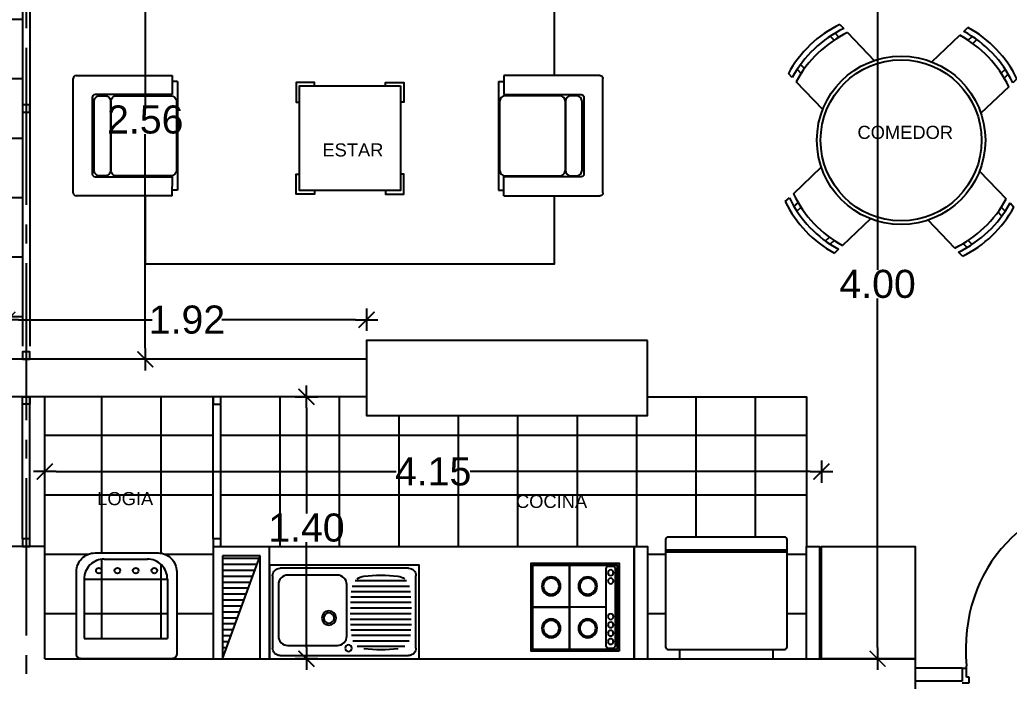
# Model space of a CAD drawing. Header units: millimetres. Extents: x 1217 to 2428, y 234 to 644.
# Drawn here: x 2354.45 to 2359.74, y 544.51 to 548.04 of the extents above; entities that cross this region are included whole.
import ezdxf

# ---------------------------------------------------------------- set-up
doc = ezdxf.new("R2010")
doc.units = ezdxf.units.MM
doc.linetypes.add('ACAD_ISO04W100', pattern=[30, 24, -3, 0, -3])
doc.layers.get('0').update_dxf_attribs({"lineweight": 5})
for name, color, linetype in [('0.1', 251, 'Continuous'), ('0.2', 2, 'Continuous'), ('0.3', 6, 'Continuous'), ('ARTEFACTOS', 4, 'Continuous'), ('COTAS', 252, 'Continuous'), ('COTAS INTERIORES', 3, 'Continuous'), ('Ejes', 8, 'Continuous'), ('Muebles', 8, 'Continuous'), ('MURO', 5, 'Continuous'), ('muros', 7, 'Continuous'), ('PUERTAS', 2, 'Continuous'), ('SHAFT', 3, 'Continuous'), ('Texto', 1, 'Continuous')]:
    doc.layers.add(name, color=color, linetype=linetype)
doc.styles.add('INTERARQ', font='arial.ttf')
doc.styles.get("Standard").update_dxf_attribs({"font": 'arial.ttf'})
doc.dimstyles.new('ESCALA_1-50', dxfattribs={"dimtxt": 0.15, "dimasz": 0.06, "dimexe": 0.18, "dimexo": 0.0625, "dimgap": 0, "dimtad": 0, "dimtih": 1, "dimtoh": 1, "dimzin": 0, "dimdsep": 46, "dimtxsty": 'INTERARQ', "dimblk": 'DIMTICK', "dimcen": 0, "dimse1": 1, "dimse2": 1, "dimclrd": 256, "dimclre": 1, "dimclrt": 2, "dimadec": 0, "dimazin": 0, "dimtfac": 4.5, "dimtofl": 0, "dimtmove": 2, "dimatfit": 3, "dimldrblk": 'DIMTICK', "dimfxl": 1, "dimtolj": 1, "dimtzin": 0, "dimarcsym": 0})

# ---------------------------------------------------------------- blocks, each defined once
blk = doc.blocks.new('mesa centro')
at = {"layer": 'ARTEFACTOS'}
for points in [[(-0.1893, 0), (-0.1893, 0.0182), (-0.2877, 0.0182), (-0.2877, -0.0873), (-0.27, -0.0873)], [(0.1893, 0), (0.1893, 0.0182), (0.2877, 0.0182), (0.2877, -0.0873), (0.27, -0.0873)], [(-0.1893, -0.56), (-0.1893, -0.5782), (-0.2877, -0.5782), (-0.2877, -0.4727), (-0.27, -0.4727)], [(0.1893, -0.56), (0.1893, -0.5782), (0.2877, -0.5782), (0.2877, -0.4727), (0.27, -0.4727)]]:
    blk.add_lwpolyline(points, dxfattribs=at)
blk.add_lwpolyline([(-0.27, 0), (-0.27, -0.56), (0.27, -0.56), (0.27, 0)], close=True, dxfattribs=at)
blk = doc.blocks.new('sillon')
at = {"layer": 'ARTEFACTOS'}
for p, q in [((-0.8112, 0.1216), (-0.2912, 0.4426)), ((-0.2702, 0.4376), (0, 0)), ((-0.3242, 0.3032), (-0.6718, 0.0886)), ((-0.0862, -0.0532), (-0.3031, 0.2982)), ((-0.5461, -0.3371), (-0.8162, 0.1006)), ((-0.6768, 0.0676), (-0.4598, -0.2839)), ((0, 0), (-0.0862, -0.0532)), ((-0.0115, -0.0396), (-0.5055, -0.3445)), ((-0.0115, -0.0396), (-0.026, -0.0161)), ((-0.5461, -0.3371), (-0.4598, -0.2839)), ((-0.5055, -0.3445), (-0.52, -0.321))]:
    blk.add_line(p, q, dxfattribs=at)
for points in [[(-0.6488, 0.0911), (-0.3377, 0.2831, -0.414214), (-0.2956, 0.2731), (-0.2809, 0.2494, -0.414214), (-0.2909, 0.2073), (-0.602, 0.0153, -0.414214), (-0.6441, 0.0252), (-0.6588, 0.0489, -0.414214)], [(-0.6019, 0.015), (-0.2908, 0.2071, -0.414214), (-0.2487, 0.1971), (-0.0964, -0.0496, -0.414214), (-0.1063, -0.0917), (-0.4174, -0.2837, -0.414214), (-0.4596, -0.2738), (-0.6118, -0.0271, -0.414214)]]:
    blk.add_lwpolyline(points, format="xyb", close=True, dxfattribs=at)
for centre, start, end in [((-0.2832, 0.4296), 31.6866, 121.6866), ((-0.3162, 0.2902), 31.6866, 121.6866), ((-0.8032, 0.1086), 121.6866, 211.6866), ((-0.6637, 0.0756), 121.6866, 211.6866)]:
    blk.add_arc(centre, 0.0153, start, end, dxfattribs=at)
blk = doc.blocks.new('com')
at = {"layer": '0.1'}
for p, q in [((-0.3421, 0.6108), (-0.3209, 0.5896)), ((0.3209, 0.5896), (0.3421, 0.6108)), ((-0.3917, 0.5473), (-0.3705, 0.526)), ((-0.3449, 0.5429), (-0.3661, 0.5641)), ((-0.2997, 0.5684), (-0.1541, 0.4228)), ((0.1541, 0.4228), (0.2997, 0.5684)), ((0.3449, 0.5429), (0.3661, 0.5641)), ((0.3917, 0.5473), (0.3705, 0.526)), ((-0.5473, 0.3917), (-0.526, 0.3705)), ((0.5473, 0.3917), (0.526, 0.3705)), ((-0.5896, 0.3209), (-0.6108, 0.3421)), ((-0.5429, 0.3449), (-0.5641, 0.3661)), ((0.5429, 0.3449), (0.5641, 0.3661)), ((0.6108, 0.3421), (0.5896, 0.3209)), ((-0.4228, 0.1541), (-0.5684, 0.2997)), ((0.5684, 0.2997), (0.4228, 0.1541)), ((-0.5684, -0.2997), (-0.4228, -0.1541)), ((0.4228, -0.1541), (0.5684, -0.2997)), ((-0.6108, -0.3421), (-0.5896, -0.3209)), ((-0.5429, -0.3449), (-0.5641, -0.3661)), ((0.5429, -0.3449), (0.5641, -0.3661)), ((0.5896, -0.3209), (0.6108, -0.3421)), ((-0.5473, -0.3917), (-0.526, -0.3705)), ((-0.1541, -0.4228), (-0.2997, -0.5684)), ((0.2997, -0.5684), (0.1541, -0.4228)), ((0.5473, -0.3917), (0.526, -0.3705)), ((-0.3917, -0.5473), (-0.3705, -0.526)), ((0.3917, -0.5473), (0.3705, -0.526)), ((-0.3449, -0.5429), (-0.3661, -0.5641)), ((0.3449, -0.5429), (0.3661, -0.5641)), ((-0.3209, -0.5896), (-0.3421, -0.6108)), ((0.3421, -0.6108), (0.3209, -0.5896))]:
    blk.add_line(p, q, dxfattribs=at)
for radius in [0.45, 0.43]:
    blk.add_circle((0, 0), radius, dxfattribs=at)
for centre, start, end in [((-0.0616, 0.0616), 117.0547, 152.9453), ((-0.0404, 0.0404), 117.0547, 152.9453), ((0.0404, 0.0404), 27.0547, 62.9453), ((0.0616, 0.0616), 27.0547, 62.9453), ((-0.0192, 0.0192), 117.0547, 152.9453), ((0.0192, 0.0192), 27.0547, 62.9453), ((-0.0192, -0.0192), 207.0547, 242.9453), ((0.0192, -0.0192), 297.0547, 332.9453), ((-0.0616, -0.0616), 207.0547, 242.9453), ((-0.0404, -0.0404), 207.0547, 242.9453), ((0.0404, -0.0404), 297.0547, 332.9453), ((0.0616, -0.0616), 297.0547, 332.9453)]:
    blk.add_arc(centre, 0.6167, start, end, dxfattribs=at)
blk = doc.blocks.new('FGFGFGFG')
at = {"layer": 'PUERTAS'}
for p, q in [((381629.7039, 7752655.4584), (381629.6607, 7752655.4584)), ((381629.6607, 7752655.4584), (381629.6608, 7752654.6488)), ((381629.704, 7752654.638), (381629.7039, 7752655.4584)), ((381629.6406, 7752654.638), (381629.6608, 7752654.638)), ((381629.6608, 7752654.6488), (381629.6608, 7752654.5949)), ((381629.6608, 7752654.638), (381629.704, 7752654.638)), ((381630.4704, 7752654.5949), (381630.4704, 7752654.6488)), ((381630.4906, 7752654.638), (381630.4704, 7752654.638)), ((381629.6608, 7752654.5949), (381629.6742, 7752654.5949)), ((381629.6742, 7752654.5949), (381629.6742, 7752654.568)), ((381630.4569, 7752654.5949), (381630.4704, 7752654.5949)), ((381630.4569, 7752654.568), (381630.4569, 7752654.5949)), ((381629.6742, 7752654.568), (381629.6406, 7752654.568)), ((381630.4906, 7752654.568), (381630.4569, 7752654.568))]:
    blk.add_line(p, q, dxfattribs=at)
at = {"layer": 'PUERTAS', "extrusion": (0, 0, -1)}
blk.add_ellipse((381629.5735, 7752654.5673), major_axis=(0.7057, 0.6681), ratio=0.836444, start_param=-0.755704, end_param=0.755704, dxfattribs=at)
blk = doc.blocks.new('LAVPLATO')
at = {"layer": 'ARTEFACTOS'}
for p, q in [((-0.343, -0.017), (0.343, -0.017)), ((-0.383, -0.443), (-0.383, -0.057)), ((0.0458, -0.0965), (0.3462, -0.0965)), ((0.0694, -0.0675), (0.3226, -0.0675)), ((0.383, -0.057), (0.383, -0.443)), ((0.0357, -0.1545), (0.3563, -0.1545)), ((0.0387, -0.1255), (0.3533, -0.1255)), ((0.0338, -0.1835), (0.3582, -0.1835)), ((0.0315, -0.2115), (0.3574, -0.2115)), ((0.0319, -0.2415), (0.3578, -0.2415)), ((0.0323, -0.2715), (0.3582, -0.2715)), ((0.0327, -0.3015), (0.3578, -0.3015)), ((0.0342, -0.3305), (0.3563, -0.3305)), ((0.0342, -0.3305), (0.3563, -0.3305)), ((0.0369, -0.3595), (0.3536, -0.3595)), ((0.0369, -0.3595), (0.3536, -0.3595)), ((0.0416, -0.3885), (0.3489, -0.3885)), ((0.0586, -0.4175), (0.3319, -0.4175)), ((0.343, -0.483), (-0.343, -0.483))]:
    blk.add_line(p, q, dxfattribs=at)
blk.add_lwpolyline([(-0.4, 0), (0.4, 0), (0.4, -0.5), (-0.4, -0.5)], close=True, dxfattribs=at)
blk.add_lwpolyline([(-0.302, -0.0709), (-0.037, -0.0709, -0.414214), (0.013, -0.1209), (0.013, -0.3965, -0.414214), (-0.037, -0.4465), (-0.302, -0.4465, -0.414214), (-0.352, -0.3965), (-0.352, -0.1209, -0.414214)], format="xyb", close=True, dxfattribs=at)
for centre, radius in [((0.023, -0.057), 0.0175), ((-0.082, -0.2175), 0.038), ((-0.082, -0.2175), 0.0275)]:
    blk.add_circle(centre, radius, dxfattribs=at)
for centre, radius, start, end in [((-0.343, -0.057), 0.04, 90, 180), ((0.196, -0.7978), 0.75, 83.0207, 96.9793), ((0.343, -0.057), 0.04, 360, 90), ((-0.343, -0.443), 0.04, 180, 270), ((0.1132, -0.3662), 0.075, 233.5695, 263.0207), ((0.1952, 0.3038), 0.75, 263.0207, 276.9793), ((0.2773, -0.3662), 0.075, 276.9793, 306.4305), ((0.343, -0.443), 0.04, 270, 360)]:
    blk.add_arc(centre, radius, start, end, dxfattribs=at)
blk = doc.blocks.new('REFRI')
at = {"layer": 'ARTEFACTOS'}
for p, q in [((-0.58, -0.325), (-0.58, 0.325)), ((-0.57, -0.325), (-0.57, 0.325))]:
    blk.add_line(p, q, dxfattribs=at)
blk.add_lwpolyline([(-0.6368, 0.325), (-0.0632, 0.325, -0.414214), (-0.05, 0.3118), (-0.05, -0.3118, -0.414214), (-0.0632, -0.325), (-0.6368, -0.325, -0.414214), (-0.65, -0.3118), (-0.65, 0.3118, -0.414214)], format="xyb", close=True, dxfattribs=at)
blk.add_lwpolyline([(-0.05, 0.25), (0, 0.25), (0, -0.25), (-0.05, -0.25)], dxfattribs=at)
blk = doc.blocks.new('Lavadora-01')
at = {"layer": 'ARTEFACTOS'}
for p, q in [((14.96, 75.52), (38.24, 75.52)), ((4.05, 64.69), (49, 64.69)), ((4.05, 64.69), (4.05, 32.76)), ((49, 64.69), (49, 32.76)), ((4.05, 32.76), (49, 32.76))]:
    blk.add_line(p, q, dxfattribs=at)
blk.add_lwpolyline([(51.5, 21.86), (2.5, 21.86, -0.414214), (0, 24.36), (0, 68.86, -0.414214), (10, 78.86), (44, 78.86, -0.414214), (54, 68.86), (54, 24.36, -0.414214)], format="xyb", close=True, dxfattribs=at)
for centre in [(12.06, 69.36), (22.06, 69.36), (31.94, 69.36), (41.94, 69.36)]:
    blk.add_circle(centre, 1.5, dxfattribs=at)
for centre, start, end in [((14.89, 64.69), 89.595, 180), ((38.16, 64.69), 0, 90.405)]:
    blk.add_arc(centre, 10.84, start, end, dxfattribs=at)
blk = doc.blocks.new('encimera')
at = {"layer": 'ARTEFACTOS'}
for p, q in [((-0.2794, -0.225), (-0.2794, 0.225)), ((-0.2794, 0.225), (-0.2794, -0.225)), ((-0.4746, 0), (-0.0841, 0)), ((-0.0841, 0), (-0.2794, 0))]:
    blk.add_line(p, q, dxfattribs=at)
for points in [[(-0.5441, -0.235), (-0.0741, -0.235), (-0.0741, 0.235), (-0.5441, 0.235)], [(-0.5341, -0.225), (-0.0841, -0.225), (-0.0841, 0.225), (-0.5341, 0.225)]]:
    blk.add_lwpolyline(points, close=True, dxfattribs=at)
blk.add_lwpolyline([(-0.5076, -0.22), (-0.4912, -0.22, 0.414214), (-0.4746, -0.2035), (-0.4746, 0.2035, 0.414214), (-0.4912, 0.22), (-0.5076, 0.22, 0.414214), (-0.5241, 0.2035), (-0.5241, -0.2035, 0.414214)], format="xyb", close=True, dxfattribs=at)
for centre, radius in [((-0.4996, 0.1843), 0.0148), ((-0.377, 0.1125), 0.05), ((-0.1818, 0.1125), 0.05), ((-0.4996, 0.1401), 0.0148), ((-0.377, 0.1125), 0.0424), ((-0.1818, 0.1125), 0.0424), ((-0.4996, -0.0499), 0.0148), ((-0.4996, -0.0942), 0.0148), ((-0.377, -0.1125), 0.05), ((-0.377, -0.1125), 0.0424), ((-0.1818, -0.1125), 0.05), ((-0.1818, -0.1125), 0.0424), ((-0.4996, -0.1385), 0.0148), ((-0.4996, -0.1828), 0.0148)]:
    blk.add_circle(centre, radius, dxfattribs=at)
blk = doc.blocks.new('DIMTICK')
at = {"color": 1}
for p, q in [((0, 1), (0, -1)), ((-1, 0), (1, 0))]:
    blk.add_line(p, q, dxfattribs=at)
at = {"color": 3, "const_width": 0.141}
blk.add_lwpolyline([(0.707, 0.707), (-0.707, -0.707)], dxfattribs=at)
blk = doc.blocks.new('*D729')
at = {"layer": 'COTAS', "lineweight": -2, "ltscale": 3, "transparency": 16777216}
for p, q in [((2350.9562, 555.1033), (2350.9562, 538.6798)), ((2350.9562, 522.5893), (2350.9562, 538.5265))]:
    blk.add_line(p, q, dxfattribs=at)
at = {"layer": 'Defpoints', "color": 0, "ltscale": 3, "transparency": 16777216}
for p in [(2350.9562, 555.1633), (2355.3008, 555.1633, 0), (2355.1905, 522.5293, 0)]:
    blk.add_point(p, dxfattribs=at)
at = {"layer": 'COTAS', "lineweight": -2, "ltscale": 3, "transparency": 16777216, "xscale": 0.06, "yscale": 0.06, "zscale": 0.06}
for p, rotation in [((2350.9562, 555.1633), 90), ((2350.9562, 522.5293), 270)]:
    blk.add_blockref('DIMTICK', p, dxfattribs=dict(at, rotation=rotation))
at = {"layer": 'COTAS', "color": 2, "ltscale": 3, "transparency": 16777216, "insert": (2350.9562, 538.6032), "char_height": 0.15, "attachment_point": 5, "style": 'INTERARQ'}
blk.add_mtext('\\A1;32.63', dxfattribs=at)
blk = doc.blocks.new('*D479')
at = {"layer": 'COTAS INTERIORES', "lineweight": -2, "ltscale": 3, "transparency": 16777216}
for p, q in [((2355.1251, 548.7252), (2355.1251, 547.5818)), ((2355.1251, 546.2852), (2355.1251, 547.4286))]:
    blk.add_line(p, q, dxfattribs=at)
at = {"layer": 'Defpoints', "color": 0, "ltscale": 3, "transparency": 16777216}
for p in [(2354.8497, 548.7852, 0), (2355.1251, 548.7852), (2354.8497, 546.2252, 0)]:
    blk.add_point(p, dxfattribs=at)
at = {"layer": 'COTAS INTERIORES', "lineweight": -2, "ltscale": 3, "transparency": 16777216, "xscale": 0.06, "yscale": 0.06, "zscale": 0.06}
for p, rotation in [((2355.1251, 548.7852), 90), ((2355.1251, 546.2252), 270)]:
    blk.add_blockref('DIMTICK', p, dxfattribs=dict(at, rotation=rotation))
at = {"layer": 'COTAS INTERIORES', "color": 2, "ltscale": 3, "transparency": 16777216, "insert": (2355.1251, 547.5052), "char_height": 0.15, "attachment_point": 5, "style": 'INTERARQ'}
blk.add_mtext('\\A1;2.56', dxfattribs=at)
blk = doc.blocks.new('*D484')
at = {"layer": 'COTAS INTERIORES', "lineweight": -2, "ltscale": 3, "transparency": 16777216}
for p, q in [((2355.9862, 545.9652), (2355.9862, 545.4021)), ((2355.9862, 544.6857), (2355.9862, 545.2489))]:
    blk.add_line(p, q, dxfattribs=at)
at = {"layer": 'Defpoints', "color": 0, "ltscale": 3, "transparency": 16777216}
for p in [(2356.1226, 546.0252, 0), (2355.9862, 544.6257), (2356.913, 544.6257, 0)]:
    blk.add_point(p, dxfattribs=at)
at = {"layer": 'COTAS INTERIORES', "lineweight": -2, "ltscale": 3, "transparency": 16777216, "xscale": 0.06, "yscale": 0.06, "zscale": 0.06}
for p, rotation in [((2355.9862, 546.0252), 90), ((2355.9862, 544.6257), 270)]:
    blk.add_blockref('DIMTICK', p, dxfattribs=dict(at, rotation=rotation))
at = {"layer": 'COTAS INTERIORES', "color": 2, "ltscale": 3, "transparency": 16777216, "insert": (2355.9862, 545.3255), "char_height": 0.15, "attachment_point": 5, "style": 'INTERARQ'}
blk.add_mtext('\\A1;1.40', dxfattribs=at)
blk = doc.blocks.new('*D488')
at = {"layer": 'COTAS INTERIORES', "lineweight": -2, "ltscale": 3, "transparency": 16777216}
for p, q in [((2354.4485, 546.4364), (2355.1611, 546.4364)), ((2356.2476, 546.4364), (2355.535, 546.4364))]:
    blk.add_line(p, q, dxfattribs=at)
at = {"layer": 'Defpoints', "color": 0, "ltscale": 3, "transparency": 16777216}
for p in [(2356.3076, 546.4364), (2354.3885, 546.1252, 0), (2356.3076, 546.1252, 0)]:
    blk.add_point(p, dxfattribs=at)
at = {"layer": 'COTAS INTERIORES', "lineweight": -2, "ltscale": 3, "transparency": 16777216, "xscale": 0.06, "yscale": 0.06, "zscale": 0.06, "rotation": 180}
blk.add_blockref('DIMTICK', (2354.3885, 546.4364), dxfattribs=at)
at = {"layer": 'COTAS INTERIORES', "lineweight": -2, "ltscale": 3, "transparency": 16777216, "xscale": 0.06, "yscale": 0.06, "zscale": 0.06}
blk.add_blockref('DIMTICK', (2356.3076, 546.4364), dxfattribs=at)
at = {"layer": 'COTAS INTERIORES', "color": 2, "ltscale": 3, "transparency": 16777216, "insert": (2355.348, 546.4364), "char_height": 0.15, "attachment_point": 5, "style": 'INTERARQ'}
blk.add_mtext('\\A1;1.92', dxfattribs=at)
blk = doc.blocks.new('*D493')
at = {"layer": 'COTAS INTERIORES', "lineweight": -2, "ltscale": 3, "transparency": 16777216}
for p, q in [((2359.0374, 548.5685), (2359.0374, 546.7037)), ((2359.0374, 544.6857), (2359.0374, 546.5505))]:
    blk.add_line(p, q, dxfattribs=at)
at = {"layer": 'Defpoints', "color": 0, "ltscale": 3, "transparency": 16777216}
for p in [(2359.0374, 548.6285, 0), (2359.0374, 544.6257, 0), (2359.0374, 544.6257)]:
    blk.add_point(p, dxfattribs=at)
at = {"layer": 'COTAS INTERIORES', "lineweight": -2, "ltscale": 3, "transparency": 16777216, "xscale": 0.06, "yscale": 0.06, "zscale": 0.06}
for p, rotation in [((2359.0374, 548.6285), 90), ((2359.0374, 544.6257), 270)]:
    blk.add_blockref('DIMTICK', p, dxfattribs=dict(at, rotation=rotation))
at = {"layer": 'COTAS INTERIORES', "color": 2, "ltscale": 3, "transparency": 16777216, "insert": (2359.0374, 546.6271), "char_height": 0.15, "attachment_point": 5, "style": 'INTERARQ'}
blk.add_mtext('\\A1;4.00', dxfattribs=at)
blk = doc.blocks.new('*D498')
at = {"layer": 'COTAS INTERIORES', "lineweight": -2, "ltscale": 3, "transparency": 16777216}
for p, q in [((2354.6485, 545.6253), (2356.4646, 545.6253)), ((2358.6774, 545.6253), (2356.8614, 545.6253))]:
    blk.add_line(p, q, dxfattribs=at)
at = {"layer": 'Defpoints', "color": 0, "ltscale": 3, "transparency": 16777216}
for p in [(2358.7374, 545.6253), (2354.5885, 544.6257, 0), (2358.7374, 544.6257, 0)]:
    blk.add_point(p, dxfattribs=at)
at = {"layer": 'COTAS INTERIORES', "lineweight": -2, "ltscale": 3, "transparency": 16777216, "xscale": 0.06, "yscale": 0.06, "zscale": 0.06, "rotation": 180}
blk.add_blockref('DIMTICK', (2354.5885, 545.6253), dxfattribs=at)
at = {"layer": 'COTAS INTERIORES', "lineweight": -2, "ltscale": 3, "transparency": 16777216, "xscale": 0.06, "yscale": 0.06, "zscale": 0.06}
blk.add_blockref('DIMTICK', (2358.7374, 545.6253), dxfattribs=at)
at = {"layer": 'COTAS INTERIORES', "color": 2, "ltscale": 3, "transparency": 16777216, "insert": (2356.663, 545.6253), "char_height": 0.15, "attachment_point": 5, "style": 'INTERARQ'}
blk.add_mtext('\\A1;4.15', dxfattribs=at)
blk = doc.blocks.new('*D536')
at = {"layer": 'COTAS', "lineweight": -2, "ltscale": 3, "transparency": 16777216}
for p, q in [((2352.389, 548.7968), (2352.389, 547.6176)), ((2352.389, 546.2853), (2352.389, 547.4644))]:
    blk.add_line(p, q, dxfattribs=at)
at = {"layer": 'Defpoints', "color": 0, "ltscale": 3, "transparency": 16777216}
for p in [(2352.389, 548.8568), (2354.5561, 548.8568, 0), (2353.0784, 546.2253)]:
    blk.add_point(p, dxfattribs=at)
at = {"layer": 'COTAS', "lineweight": -2, "ltscale": 3, "transparency": 16777216, "xscale": 0.06, "yscale": 0.06, "zscale": 0.06}
for p, rotation in [((2352.389, 548.8568), 90), ((2352.389, 546.2253), 270)]:
    blk.add_blockref('DIMTICK', p, dxfattribs=dict(at, rotation=rotation))
at = {"layer": 'COTAS', "color": 2, "ltscale": 3, "transparency": 16777216, "insert": (2352.389, 547.541), "char_height": 0.15, "attachment_point": 5, "style": 'INTERARQ'}
blk.add_mtext('\\A1;2.63', dxfattribs=at)

msp = doc.modelspace()

# ---------------------------------------------------------------- hatches: boundary and pattern name
at = {"layer": '0.1'}
h = msp.add_hatch(dxfattribs=at)
h.set_pattern_fill('NET', color=256, scale=0.099999, angle=-270, style=0)
h.set_pattern_definition([(90, (807.40967, -286.0244), (-0.31749764, 2e-16), []), (180, (807.40967, -286.0244), (-2e-16, -0.31749764), [])])
h.paths.add_polyline_path([(2354.46847, 551.28083), (2353.68688, 551.28081), (2353.07842, 550.68081), (2353.07842, 546.22527), (2354.46847, 546.22527)])
h = msp.add_hatch(dxfattribs=at)
h.set_pattern_fill('NET', color=256, scale=0.099999, angle=-270, style=0)
h.set_pattern_definition([(90, (807.40966, -286.0244), (-0.31749764, 2e-16), []), (180, (807.40966, -286.0244), (-2e-16, -0.31749764), [])])
h.paths.add_polyline_path([(2358.65683, 546.02528), (2357.80759, 546.02528), (2357.80759, 545.92528), (2356.3076, 545.92528), (2356.3076, 546.02528), (2355.52845, 546.02528), (2355.52845, 545.26543), (2355.52845, 545.22545), (2355.78836, 545.2256), (2357.73752, 545.22543), (2357.80752, 545.22542), (2357.80752, 544.62573), (2357.97941, 544.62574), (2357.97941, 544.67574), (2357.91757, 544.67574, -0.4142136), (2357.90441, 544.6889), (2357.90441, 545.26257, -0.4142136), (2357.91757, 545.27573), (2358.54124, 545.27573, -0.4142136), (2358.5544, 545.26257), (2358.5544, 544.6889, -0.4142136), (2358.54124, 544.67574), (2358.4794, 544.67574), (2358.4794, 544.62574), (2358.65683, 544.62574), (2358.65683, 545.22534)])
h.paths.add_polyline_path([(2355.48844, 545.98527), (2355.48844, 546.02528), (2354.58845, 546.02528), (2354.58846, 545.22543), (2354.58847, 545.22543), (2354.58847, 544.62573), (2355.48845, 544.62573), (2355.48845, 545.22543), (2355.48845, 545.26543), (2355.48845, 545.98527)])
h.paths.add_polyline_path([(2355.19385, 545.19079, -0.4142136), (2355.29298, 545.09166), (2355.29298, 544.65053, -0.4142136), (2355.26819, 544.62575), (2354.78246, 544.62575, -0.4142136), (2354.75768, 544.65053), (2354.75768, 545.09166, -0.4142136), (2354.85681, 545.19079)], flags=16)
h.paths.add_polyline_path([(2355.24341, 545.05029), (2355.24341, 544.73384), (2354.79783, 544.73384), (2354.79783, 545.05029, -0.4142136), (2354.90524, 545.1577), (2355.136, 545.1577, -0.4142102)], flags=0)
h.paths.add_polyline_path([(2355.08915, 545.09661, -1), (2355.05941, 545.09661, -1)], flags=0)
h.paths.add_polyline_path([(2354.99124, 545.09661, -1), (2354.9615, 545.09661, -1)], flags=0)
h.paths.add_polyline_path([(2355.18828, 545.09661, -1), (2355.15854, 545.09661, -1)], flags=0)
h.paths.add_polyline_path([(2354.89211, 545.09661, -1), (2354.86237, 545.09661, -1)], flags=0)
at = {"layer": 'SHAFT', "linetype": 'ByBlock'}
h = msp.add_hatch(dxfattribs=at)
h.set_pattern_fill('ANSI31', color=256, scale=0.01, angle=-405, style=0)
h.set_pattern_definition([(180, (7755639.19671, -380999.462592), (-6e-17, -0.03174976629765), [])])
h.paths.add_polyline_path([(2355.73836, 545.1756), (2355.53845, 544.62578), (2355.53845, 544.97481), (2355.53845, 545.17543)])

# ---------------------------------------------------------------- linework, layer by layer
at = {"layer": '0.1', "elevation": 0}
for points in [[(2354.46846, 548.74528), (2354.46846, 546.29527)], [(2354.50846, 548.74528), (2354.50846, 546.29527)], [(2354.46846, 545.26543), (2354.46847, 546.02528)], [(2354.50846, 545.26543), (2354.50847, 546.02528)], [(2354.58846, 545.22543), (2354.58845, 546.02528)], [(2355.48845, 545.26543), (2355.48845, 546.02528)], [(2355.52845, 545.26543), (2355.52845, 546.02528)], [(2357.80759, 546.02528), (2358.65683, 546.02528), (2358.65683, 545.22534)], [(2358.73745, 544.62574), (2358.73745, 545.22534), (2359.23744, 545.22534), (2359.23744, 544.62574), (2358.73745, 544.62574)]]:
    msp.add_lwpolyline(points, dxfattribs=at)
at = {"layer": '0.2', "elevation": 0}
for points in [[(2354.46846, 547.54528), (2354.50846, 547.54528), (2354.50846, 547.58527), (2354.46846, 547.58527), (2354.46846, 547.54528)], [(2354.46846, 546.22527), (2354.50846, 546.22527), (2354.50846, 546.26527), (2354.46846, 546.26527), (2354.46846, 546.22527)], [(2354.46846, 546.02527), (2354.50846, 546.02527), (2354.50846, 545.98527), (2354.46846, 545.98527), (2354.46846, 546.02527)], [(2355.48844, 545.98527), (2355.52844, 545.98527), (2355.52844, 546.02527), (2355.48844, 546.02527), (2355.48844, 545.98527)], [(2354.46846, 545.22543), (2354.50846, 545.22543), (2354.50846, 545.26543), (2354.46846, 545.26543), (2354.46846, 545.22543)], [(2355.48845, 545.22543), (2355.52845, 545.22543), (2355.52845, 545.26543), (2355.48845, 545.26543), (2355.48845, 545.22543)]]:
    msp.add_lwpolyline(points, dxfattribs=at)
at = {"layer": '0.3'}
for p, q in [((2355.48845, 545.22543, 0), (2355.48845, 544.62578, 0)), ((2355.53845, 545.17543, 0), (2355.53845, 544.62578, 0)), ((2355.73836, 544.62578, 0), (2355.73836, 545.1756, 0)), ((2355.78836, 544.62575, 0), (2355.78836, 545.2256, 0)), ((2359.48936, 544.57574, 0), (2359.23744, 544.57574, 0)), ((2359.48936, 544.50574, 0), (2359.23744, 544.50574, 0))]:
    msp.add_line(p, q, dxfattribs=at)
at = {"layer": '0.3', "elevation": 0}
for points in [[(2355.48845, 545.22543), (2355.78836, 545.2256)], [(2355.73836, 545.1756), (2355.53845, 545.1756)], [(2357.73752, 544.62577), (2357.73752, 545.22543), (2357.80752, 545.22542), (2357.80752, 544.62574)], [(2358.65683, 544.62577), (2358.65683, 545.22534), (2358.72683, 545.22534), (2358.72683, 544.62574)], [(2359.48936, 544.57574), (2359.48936, 544.50574)]]:
    msp.add_lwpolyline(points, dxfattribs=at)
at = {"layer": 'ARTEFACTOS', "elevation": 0}
for points in [[(2355.32065, 548.38422), (2355.12513, 548.38422), (2355.12513, 547.74034)], [(2357.31086, 547.74034), (2357.31086, 548.38422), (2357.12265, 548.38422)], [(2355.12513, 547.09864), (2355.12513, 546.73587), (2357.31086, 546.73587), (2357.31086, 547.09864)], [(2357.80759, 546.32528), (2356.3076, 546.32528), (2356.3076, 545.92528), (2357.80759, 545.92528), (2357.80759, 546.32528)], [(2355.78836, 545.2256), (2357.73752, 545.22543), (2357.73752, 544.62577)]]:
    msp.add_lwpolyline(points, dxfattribs=at)
at = {"layer": 'Ejes', "linetype": 'ACAD_ISO04W100', "ltscale": 0.035, "elevation": 0}
msp.add_lwpolyline([(2354.48848, 558.23948), (2354.48848, 520.03979)], dxfattribs=at)
msp.add_lwpolyline([(2354.48848, 558.23948), (2354.48848, 520.03979)], dxfattribs=at)
at = {"layer": 'muros'}
for p, q in [((2354.58847, 545.22543, 0), (2354.38847, 545.22543, 0)), ((2354.58847, 544.62574, 0), (2354.58847, 545.22543, 0))]:
    msp.add_line(p, q, dxfattribs=at)
at = {"layer": 'muros', "elevation": 0}
for points in [[(2356.3076, 546.22528), (2354.38848, 546.22527)], [(2356.3076, 546.22528), (2356.3076, 546.02528)], [(2356.3076, 546.02528), (2354.38848, 546.02527)], [(2354.58847, 544.62573), (2359.23744, 544.62574), (2359.23747, 542.62488)]]:
    msp.add_lwpolyline(points, dxfattribs=at)
at = {"layer": 'SHAFT', "linetype": 'ByBlock', "elevation": 0}
msp.add_lwpolyline([(2355.53845, 544.62578), (2355.73836, 545.1756)], dxfattribs=at)

# ---------------------------------------------------------------- block references
at = {"layer": 'ARTEFACTOS'}
for p, xscale, yscale, zscale, rotation in [((2355.26964, 547.74034, 0), 0.9999925657630353, 0.9999925657630353, 0.9999925657630353, 58.31338009627373), ((2357.04034, 547.74034, 0), -0.9999925657630349, 0.9999925657630349, 0.9999925657630349, 301.6866199037265)]:
    msp.add_blockref('sillon', p, dxfattribs=dict(at, xscale=xscale, yscale=yscale, zscale=zscale, rotation=rotation))
at = {"layer": 'ARTEFACTOS', "xscale": -0.9999925657630349, "yscale": 0.9999925657630349, "zscale": 0.9999925657630349}
for name, p in [('mesa centro', (2356.21873, 547.68633, 0)), ('encimera', (2357.1119, 544.90075, 0))]:
    msp.add_blockref(name, p, dxfattribs=at)
at = {"layer": 'Muebles', "xscale": -0.9999925657630349, "yscale": 0.9999925657630349, "zscale": 0.9999925657630349}
for name, p, rotation in [('REFRI', (2358.22941, 544.62574, 0), 90), ('LAVPLATO', (2356.18836, 544.62575, 0), 180)]:
    msp.add_blockref(name, p, dxfattribs=dict(at, rotation=rotation))
at = {"layer": 'Muebles', "xscale": 0.009912911479147614, "yscale": 0.009912911479147614, "zscale": 0.009912911479147614}
msp.add_blockref('Lavadora-01', (2354.75768, 544.40906, 0), dxfattribs=at)
at = {"layer": 'MURO', "xscale": 0.9999925657630349, "yscale": 0.9999925657630349, "zscale": 0.9999925657630349, "rotation": 88.64348570313966}
msp.add_blockref('com', (2359.16315, 547.39505, 0), dxfattribs=at)
at = {"layer": 'PUERTAS', "xscale": -1.117638750408717, "yscale": 1.117638750408717, "zscale": 1.117638750408717}
msp.add_blockref('FGFGFGFG', (428884.51398, -8664122.66624, 0), dxfattribs=at)

# ---------------------------------------------------------------- texts
at = {"layer": 'Texto', "char_height": 0.069999, "width": 0.4782868, "attachment_point": 5}
for s, insert in [('COMEDOR', (2359.18516, 547.437, 0)), ('ESTAR', (2356.23431, 547.34303, 0)), ('LOGIA', (2355.01796, 545.48059, 0)), ('COCINA', (2357.29568, 545.46571, 0))]:
    msp.add_mtext(s, dxfattribs=dict(at, insert=insert))

# ---------------------------------------------------------------- dimensions: what is measured, and where the dimension line sits
at = {"layer": 'COTAS', "ltscale": 3}
dim = msp.add_linear_dim(base=(2350.95617, 555.16328, 0), p1=(2355.19045, 522.52928, 0), p2=(2355.30082, 555.16328, 0), angle=90, dimstyle='ESCALA_1-50', dxfattribs=at)
dim.commit()
dim.dimension.update_dxf_attribs({"geometry": '*D729', "text_midpoint": (2350.95617, 538.60317, 0), "dimtype": 160})
dim = msp.add_linear_dim(base=(2352.38897, 548.85675, 0), p1=(2353.07842, 546.22527, 0), p2=(2354.55614, 548.85675, 0), angle=90, dimstyle='ESCALA_1-50', dxfattribs=at)
dim.commit()
dim.dimension.update_dxf_attribs({"geometry": '*D536', "text_midpoint": (2352.38897, 547.54101, 0)})
at = {"layer": 'COTAS INTERIORES', "ltscale": 3}
for base, p1, p2, picture, middle in [((2355.12513, 548.78523, 0), (2354.84974, 546.22523, 0), (2354.84974, 548.78523, 0), '*D479', (2355.12513, 547.50523, 0)), ((2359.03744, 544.6257, 0), (2359.03744, 548.62852, 0), (2359.03744, 544.6257, 0), '*D493', (2359.03744, 546.62711, 0)), ((2355.98625, 544.62569, 0), (2356.12257, 546.02524, 0), (2356.91296, 544.62569, 0), '*D484', (2355.98625, 545.32547, 0))]:
    dim = msp.add_linear_dim(base=base, p1=p1, p2=p2, angle=270, dimstyle='ESCALA_1-50', dxfattribs=at)
    dim.commit()
    dim.dimension.update_dxf_attribs({"geometry": picture, "text_midpoint": middle})
for base, p1, p2, picture, middle in [((2356.3076, 546.43641, 0), (2354.38848, 546.12523, 0), (2356.3076, 546.12524, 0), '*D488', (2355.34804, 546.43641, 0)), ((2358.73745, 545.62527, 0), (2354.58847, 544.6257, 0), (2358.73745, 544.6257, 0), '*D498', (2356.66296, 545.62527, 0))]:
    dim = msp.add_linear_dim(base=base, p1=p1, p2=p2, dimstyle='ESCALA_1-50', dxfattribs=at)
    dim.commit()
    dim.dimension.update_dxf_attribs({"geometry": picture, "text_midpoint": middle})

doc.saveas('drawing.dxf')
